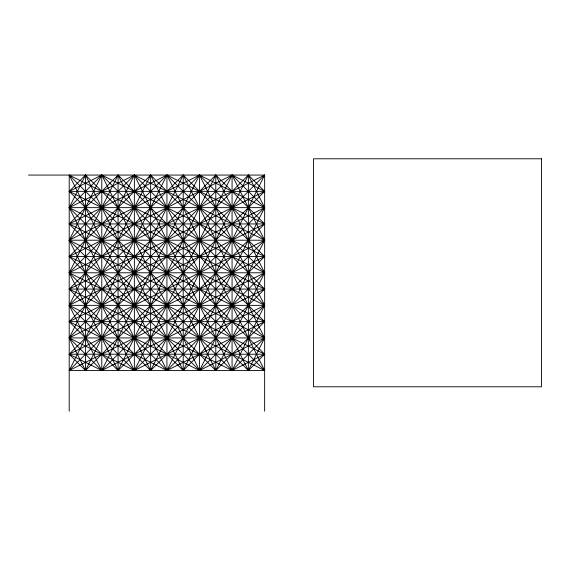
<?xml version="1.0" encoding="UTF-8"?>
<svg xmlns="http://www.w3.org/2000/svg" width="570" height="570" viewBox="0 0 570 570"><rect width="100%" height="100%" fill="white"/><g stroke="black" fill="none" stroke-linecap="round" stroke-linejoin="round"><path stroke-width="0.85" d="M69.212 207.644L85.5 175.068L264.644 354.212L248.356 370.5L69.212 191.356L85.5 175.068L183.212 370.5L264.644 289.068L150.644 175.068L69.212 256.5L183.212 370.5L264.644 207.644L248.356 175.068L69.212 354.212L85.5 370.5L264.644 191.356L248.356 175.068L150.644 370.5L69.212 289.068L183.212 175.068L264.644 256.5L150.644 370.5L69.212 207.644L101.788 175.068L264.644 256.5L69.212 354.212L101.788 370.5L264.644 289.068L69.212 191.356L101.788 175.068L264.644 337.932L248.356 370.5L150.644 175.068L69.212 337.932L85.5 370.5L183.212 175.068L264.644 337.932L232.068 370.5L69.212 289.068L264.644 191.356L232.068 175.068L69.212 256.5L264.644 354.212L232.068 370.5L69.212 207.644L134.356 175.068L264.644 240.212L199.5 370.5L69.212 305.356L134.356 175.068L264.644 305.356L232.068 370.5L134.356 175.068L69.212 240.212L134.356 370.5L264.644 305.356L199.5 175.068L69.212 240.212L199.5 370.5L264.644 337.932L69.212 240.212L101.788 175.068L199.5 370.5L264.644 305.356L69.212 207.644L264.644 207.644L232.068 175.068L69.212 337.932L101.788 370.5L264.644 207.644L199.5 175.068L69.212 305.356L101.788 370.5L199.5 175.068L264.644 240.212L134.356 370.5L69.212 337.932L264.644 240.212L232.068 175.068L134.356 370.5L69.212 305.356L264.644 207.644M69.212 411.212L69.212 175.068L264.644 370.5L69.212 370.5L166.932 175.068L264.644 370.5L69.212 272.788L118.068 175.068L264.644 321.644L215.788 370.5L69.212 223.932L118.068 175.068L215.788 370.5L264.644 272.788L215.788 175.068L69.212 321.644L118.068 370.5L264.644 223.932L215.788 175.068L118.068 370.5L69.212 272.788L166.932 175.068L264.644 223.932L69.212 321.644L166.932 370.5L264.644 321.644L69.212 223.932L166.932 175.068L264.644 272.788L166.932 370.5L69.212 272.788L264.644 175.068L264.644 411.212M264.644 175.068L69.212 370.5L264.644 272.788L69.212 175.068L166.932 370.5L264.644 175.068L28.5 175.068M69.212 191.356L264.644 191.356M69.212 223.932L264.644 223.932M69.212 240.212L264.644 240.212M69.212 256.5L264.644 256.5M69.212 272.788L264.644 272.788M69.212 289.068L264.644 289.068M69.212 305.356L264.644 305.356M69.212 321.644L264.644 321.644M69.212 337.932L264.644 337.932M69.212 354.212L264.644 354.212M248.356 175.068L248.356 370.5M232.068 175.068L232.068 370.5M215.788 175.068L215.788 370.5M199.5 175.068L199.5 370.5M183.212 175.068L183.212 370.5M166.932 175.068L166.932 370.5M150.644 175.068L150.644 370.5M134.356 175.068L134.356 370.5M118.068 175.068L118.068 370.5M101.788 175.068L101.788 370.5M85.5 175.068L85.5 370.5M541.5 158.788L313.5 158.788L313.5 386.788L541.5 386.788L541.5 158.788"/></g></svg>
